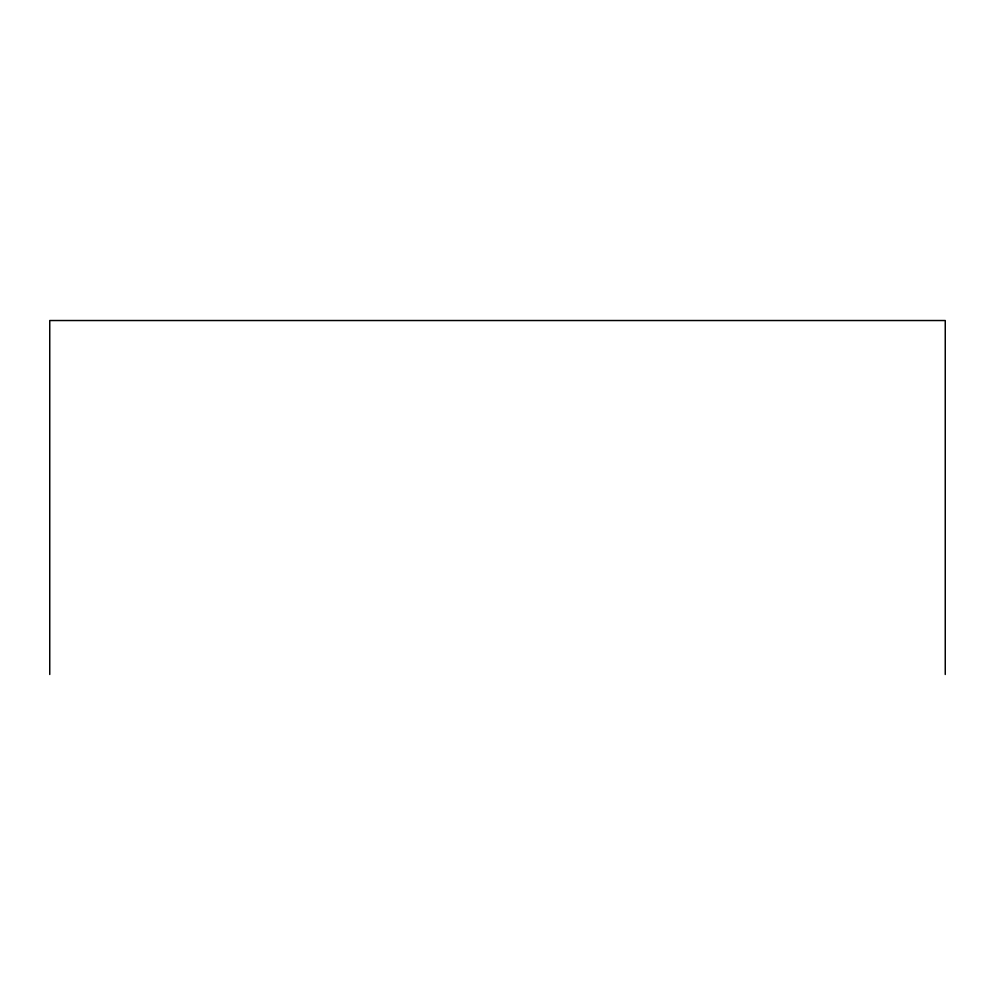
<?xml version="1.0" encoding="UTF-8"?>
<svg xmlns="http://www.w3.org/2000/svg" width="995" height="995" viewBox="0 0 995 995"><rect width="100%" height="100%" fill="white"/><g stroke="black" fill="none" stroke-linecap="round" stroke-linejoin="round"><path stroke-width="1.49" d="M945.25 674.473L945.25 320.527L49.75 320.527L49.75 674.473"/></g></svg>
